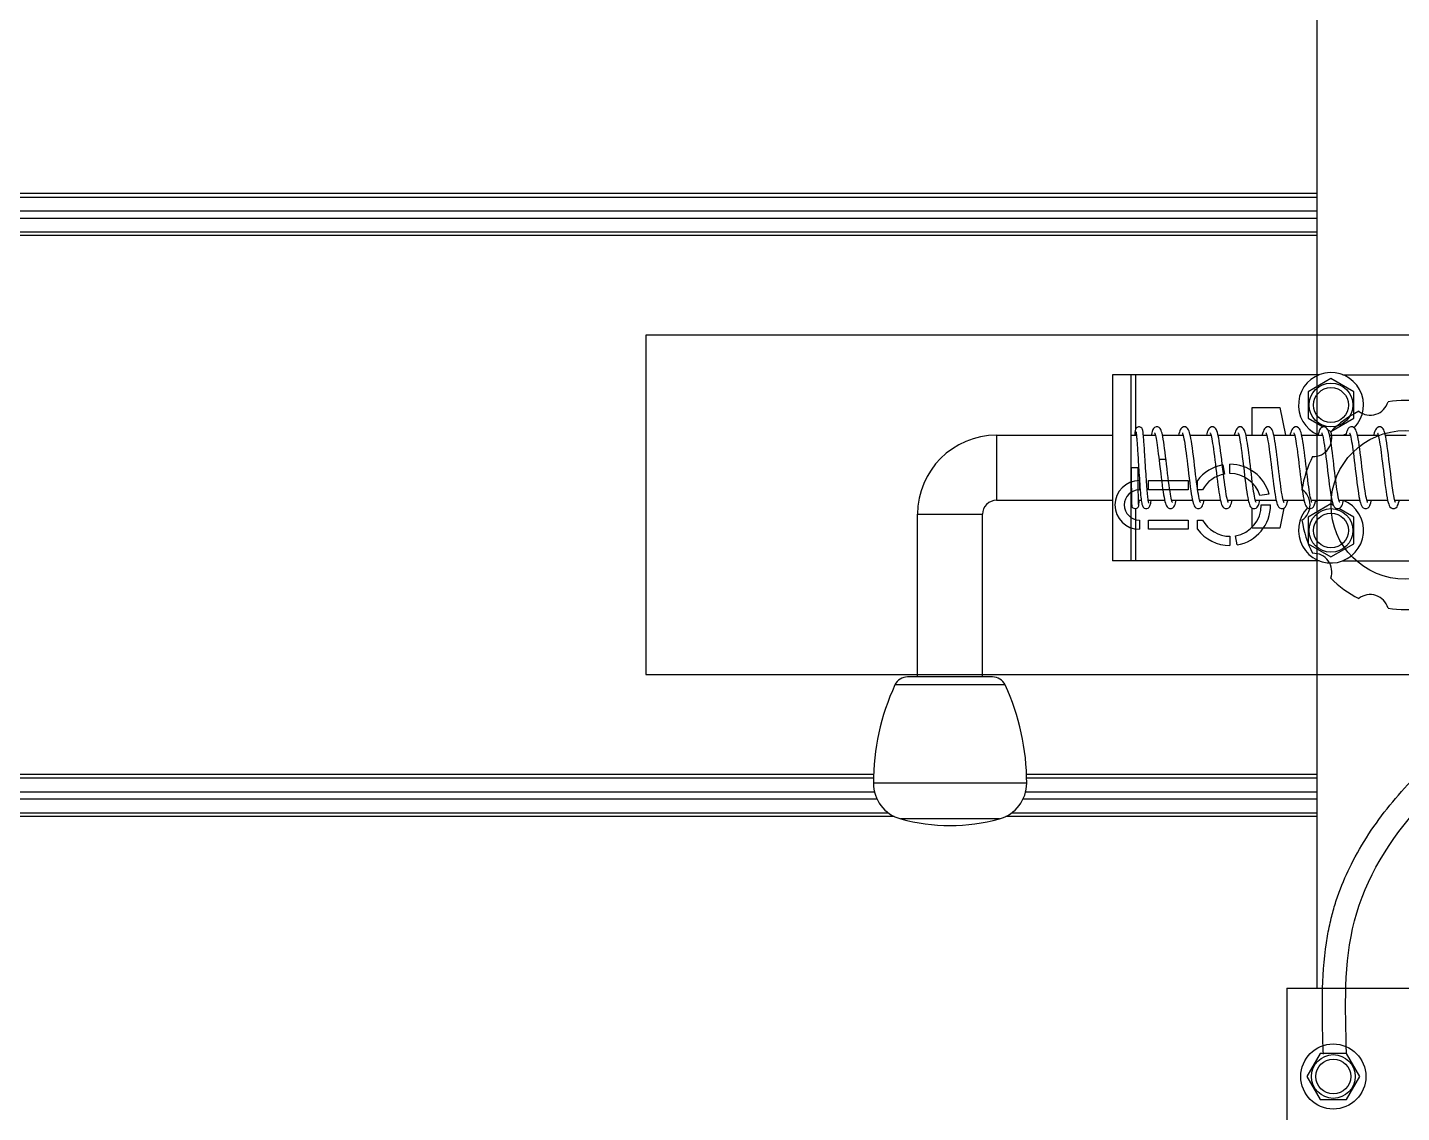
# Model space of a CAD drawing. Header units: millimetres. Extents: x 21899 to 38731, y -5425 to 3612.
# Drawn here: x 33845.3 to 34141.1, y -5210.2 to -4976.7 of the extents above; entities that cross this region are included whole.
import ezdxf

# ---------------------------------------------------------------- set-up
doc = ezdxf.new("R2010")
doc.units = ezdxf.units.MM

# ---------------------------------------------------------------- blocks, each defined once
blk = doc.blocks.new('A$C6D4652EB')
at = {"color": 7, "linetype": 'Continuous'}
for p, q in [((-1.775952114257962e-07, 72.99999973068407), (-1.775952114257962e-07, -2.693159331101924e-07)), ((299.9999998224048, 72.99999973068407), (-1.775952114257962e-07, 72.99999973068407)), ((124.230578267805, 45.11706756948115), (124.5778746232045, 43.1474520634838)), ((125.7499998224048, 43.24999973068407), (125.7499998224048, 45.24999973068407)), ((106.2499998224048, 41.74999973068407), (106.2499998224048, 39.74999973068407)), ((108.2499998224048, 39.74999973068407), (108.2499998224048, 41.74999973068407)), ((108.2499998224048, 41.74999973068407), (116.7499998224048, 41.74999973068407)), ((116.7499998224048, 41.74999973068407), (116.7499998224048, 39.74999973068407)), ((118.7499998224048, 39.74999973068407), (118.7499998224048, 41.74999973068407)), ((116.7499998224048, 39.74999973068407), (108.2499998224048, 39.74999973068407)), ((119.8339200393038, 39.74999973068407), (118.7499998224048, 39.74999973068407)), ((134.1786785701042, 38.84944106188414), (132.1968983015049, 38.49999973068407)), ((132.4999998224048, 36.49999973068407), (134.4999998224048, 36.49999973068407)), ((106.2499998224048, 33.24999973068407), (106.2499998224048, 31.24999973068407)), ((108.2499998224048, 31.24999973068407), (108.2499998224048, 33.24999973068407)), ((108.2499998224048, 33.24999973068407), (116.7499998224048, 33.24999973068407)), ((116.7499998224048, 33.24999973068407), (116.7499998224048, 31.24999973068407)), ((118.7499998224048, 31.24999973068407), (118.7499998224048, 33.24999973068407)), ((118.7499998224048, 33.24999973068407), (119.8339200393038, 33.24999973068407)), ((116.7499998224048, 31.24999973068407), (108.2499998224048, 31.24999973068407)), ((125.7499998224048, 29.74999973068407), (125.7499998224048, 27.74999973068407)), ((127.2694213770046, 27.88293189178148), (126.9221250217033, 29.85254739788434)), ((-1.775952114257962e-07, -2.693159331101924e-07), (299.9999998224048, -2.693159331101924e-07))]:
    blk.add_line(p, q, dxfattribs=at)
blk.add_circle((163.4999998224048, 36.49999973068407), 16, dxfattribs=at)
for centre, radius, start, end in [((163.4999998224048, 36.49999973068407), 22.5, 116.4612331163192, 135.538766883734), ((155.9290834602034, 59.80088437988161), 4, 232.140521735879, 343.859478264197), ((163.4999998224048, 36.49999973068407), 22.5, 80.46123311629574, 99.53876688370426), ((143.6790834602034, 50.90073841188132), 4, 268.1405217357978, 19.85947826416562), ((125.7499998224048, 36.49999973068407), 8.75, 99.99999999996163, 143.1301023542602), ((125.7499998224048, 36.49999973068407), 8.75, 15.57547849410874, 90), ((163.4999998224048, 36.49999973068407), 22.5, 152.4612331163194, 171.5387668837627), ((106.2499998224048, 36.49999973068407), 5.25, 90, 270), ((125.7499998224048, 36.49999973068407), 6.75, 99.99999999996163, 151.2177953193994), ((125.7499998224048, 36.49999973068407), 6.75, 17.23528525704312, 90), ((106.2499998224048, 36.49999973068407), 3.25, 90, 270), ((138.9999998224048, 36.49999973068407), 4, 304.140521735779, 55.85947826422095), ((125.7499998224048, 36.49999973068407), 6.75, 279.9999999999616, 0), ((125.7499998224048, 36.49999973068407), 8.75, 279.9999999999616, 0), ((125.7499998224048, 36.49999973068407), 6.75, 208.7822046806007, 270), ((163.4999998224048, 36.49999973068407), 22.5, 188.4612331162372, 207.5387668836807), ((125.7499998224048, 36.49999973068407), 8.75, 216.8698976457398, 270), ((143.6790834602034, 22.09926104948318), 4, 340.1405217358344, 91.85947826420225), ((163.4999998224048, 36.49999973068407), 22.5, 224.461233116266, 243.5387668836808), ((155.9290834602034, 13.19911508148289), 4, 16.14052173580302, 127.859478264121), ((163.4999998224048, 36.49999973068407), 22.5, 260.4612331162958, 279.5387668837043)]:
    blk.add_arc(centre, radius, start, end, dxfattribs=at)

msp = doc.modelspace()

# ---------------------------------------------------------------- linework, layer by layer
at = {"color": 7, "linetype": 'Continuous'}
for p, q in [((34122.89634755499, -5103.432768112425), (34122.89634755499, -4776.274151433287)), ((34123.35324196819, -5051.467433996784), (34078.89634755499, -5051.467433996784)), ((34078.89634755499, -5051.467433996784), (34078.89634755499, -5091.467433996784)), ((34082.89634755499, -5091.467433996784), (34082.89634755499, -5051.467433996784)), ((34128.43945314179, -5051.467433996784), (34163.35324196819, -5051.467433996784)), ((34125.89634755499, -5052.267433996783), (34120.96000275339, -5055.117433996782)), ((34130.83269235659, -5055.117433996782), (34125.89634755499, -5052.267433996783)), ((34120.96000275339, -5055.117433996782), (34120.96000275339, -5060.817433996786)), ((34130.83269235659, -5060.817433996786), (34130.83269235659, -5055.117433996782)), ((34108.89634755499, -5058.467433996784), (34114.89634755499, -5058.467433996784)), ((34108.89634755499, -5064.467433996784), (34108.89634755499, -5058.467433996784)), ((34114.89634755499, -5058.467433996784), (34116.09634755499, -5064.467433996784)), ((34120.96000275339, -5060.817433996786), (34124.19492846459, -5062.685119226886)), ((34125.21430389069, -5063.273655903582), (34125.89634755499, -5063.667433996785)), ((34125.89634755499, -5063.667433996785), (34130.83269235659, -5060.817433996786)), ((34053.89634755499, -5064.467433996784), (34078.89634755499, -5064.467433996784)), ((34082.89634755499, -5064.467433996784), (34084.01760910769, -5064.467433996784)), ((34085.51805102289, -5064.467433996784), (34088.09932100679, -5064.467433996784)), ((34089.62343740089, -5064.467433996784), (34094.06900232309, -5064.467433996784)), ((34095.59699572529, -5064.467433996784), (34100.06883195019, -5064.467433996784)), ((34101.5971126782, -5064.467433996784), (34106.06838609799, -5064.467433996784)), ((34107.59738078309, -5064.467433996784), (34112.06897705759, -5064.467433996784)), ((34113.59700261609, -5064.467433996784), (34118.06886702269, -5064.467433996784)), ((34119.59696220239, -5064.467433996784), (34124.06823587289, -5064.467433996784)), ((34125.59689451369, -5064.467433996784), (34130.06874223229, -5064.467433996784)), ((34131.59681748349, -5064.467433996784), (34136.06987812539, -5064.467433996784)), ((34137.59697569509, -5064.467433996784), (34142.06899352279, -5064.467433996784)), ((34084.39279652409, -5071.467433996784), (34082.89989858589, -5071.467433996784)), ((34053.89634755499, -5078.467433996784), (34078.89634755499, -5078.467433996784)), ((34082.89634755499, -5078.467433996784), (34082.95828241199, -5078.467433996784)), ((34084.45251964919, -5078.467433996784), (34085.05576982279, -5078.467433996784)), ((34086.56229818799, -5078.467433996784), (34090.08899367579, -5078.467433996784)), ((34091.61738102579, -5078.467433996784), (34096.08932063249, -5078.467433996784)), ((34097.61726815699, -5078.467433996784), (34102.08885942239, -5078.467433996784)), ((34103.61728817649, -5078.467433996784), (34108.08891938159, -5078.467433996784)), ((34108.89634755499, -5084.467433996784), (34108.89634755499, -5080.123579033481)), ((34109.61754434209, -5078.467433996784), (34114.08913702059, -5078.467433996784)), ((34115.76267115859, -5080.135815978681), (34114.89634755499, -5084.467433996784)), ((34115.61698575679, -5078.467433996784), (34120.08939910389, -5078.467433996784)), ((34125.89634755499, -5079.267433996783), (34120.96000275339, -5082.117433996782)), ((34121.61701399159, -5078.467433996784), (34126.08845063939, -5078.467433996784)), ((34126.42690320209, -5079.573750442481), (34125.89634755499, -5079.267433996783)), ((34130.83269235659, -5082.117433996782), (34127.56500569999, -5080.230834225984)), ((34127.61706430219, -5078.467433996784), (34132.08907629339, -5078.467433996784)), ((34133.61760002359, -5078.467433996784), (34138.08778970289, -5078.467433996784)), ((34139.61796213219, -5078.467433996784), (34144.08904167429, -5078.467433996784)), ((34036.89634755499, -5116.467433996784), (34036.89634755499, -5081.467433996784)), ((34050.89634755499, -5116.467433996784), (34050.89634755499, -5081.467433996784)), ((34120.96000275339, -5082.117433996782), (34120.96000275339, -5087.817433996786)), ((34130.83269235659, -5087.817433996786), (34130.83269235659, -5082.117433996782)), ((34114.89634755499, -5084.467433996784), (34108.89634755499, -5084.467433996784)), ((34120.96000275339, -5087.817433996786), (34125.89634755499, -5090.667433996785)), ((34125.89634755499, -5090.667433996785), (34130.83269235659, -5087.817433996786)), ((34123.35324196819, -5091.467433996784), (34078.89634755499, -5091.467433996784)), ((34128.43945314179, -5091.467433996784), (34163.35324196819, -5091.467433996784)), ((34122.89634755499, -5183.467433996784), (34122.89634755499, -5103.432768112425)), ((34053.02307810499, -5116.467433996784), (34034.76961700499, -5116.467433996784)), ((34123.54634755499, -5197.531089195187), (34120.69634755499, -5202.467433996784)), ((34129.24634755499, -5197.531089195187), (34123.54634755499, -5197.531089195187)), ((34132.09634755499, -5202.467433996784), (34129.24634755499, -5197.531089195187)), ((34120.69634755499, -5202.467433996784), (34123.54634755499, -5207.403778798287)), ((34129.24634755499, -5207.403778798287), (34132.09634755499, -5202.467433996784)), ((34123.54634755499, -5207.403778798287), (34129.24634755499, -5207.403778798287))]:
    msp.add_line(p, q, dxfattribs=at)
at = {"color": 9, "linetype": 'Continuous'}
for p, q in [((34122.89634755499, -5012.445468203685), (33231.7754942404, -5012.44546820369)), ((34122.89634755499, -5012.445468203687), (34076.89634755499, -5012.445468203687)), ((33231.7754942404, -5013.22192533899), (34122.89634755499, -5013.221925338985)), ((34076.89634755499, -5013.221925338983), (34122.89634755499, -5013.221925338983)), ((33231.7754942404, -5016.190976861386), (34122.89634755499, -5016.190976861384)), ((33231.7754942404, -5017.743891132084), (34122.89634755499, -5017.743891132082)), ((34076.89634755499, -5016.190976861382), (34122.89634755499, -5016.190976861382)), ((34076.89634755499, -5017.743891132084), (34122.89634755499, -5017.743891132084)), ((33231.7754942404, -5020.712942654487), (34122.89634755499, -5020.712942654482)), ((34122.89634755499, -5021.489399789787), (33231.7754942404, -5021.489399789787)), ((34076.89634755499, -5020.712942654483), (34122.89634755499, -5020.712942654483)), ((34122.89634755499, -5021.489399789783), (34076.89634755499, -5021.489399789783)), ((34083.89634755499, -5063.058472923285), (34083.89634755499, -5051.467433996784)), ((34053.89634755499, -5064.467433996784), (34053.89634755499, -5078.467433996784)), ((34083.89634755499, -5091.467433996784), (34083.89634755499, -5080.252789554686)), ((34036.89634755499, -5081.467433996784), (34050.89634755499, -5081.467433996784)), ((34055.74393324649, -5118.203730194784), (34032.04876186349, -5118.203730194784)), ((34027.42948224372, -5137.445468203685), (33231.7754942404, -5137.445468203687)), ((33231.7754942404, -5138.221925338983), (34027.40723839172, -5138.221925338987)), ((34060.39630859879, -5139.327875093082), (34027.39638651119, -5139.327875093082)), ((34122.89634755499, -5137.445468203685), (34060.36321286626, -5137.445468203685)), ((34060.38545671826, -5138.221925338987), (34122.89634755499, -5138.221925338987)), ((34122.89634755499, -5137.445468203687), (34076.89634755499, -5137.445468203683)), ((34076.89634755499, -5138.221925338987), (34122.89634755499, -5138.221925338987)), ((33231.7754942404, -5141.190976861386), (34027.61874948251, -5141.190976861386)), ((33231.7754942404, -5142.743891132084), (34028.16709902522, -5142.74389113209)), ((34059.62559608476, -5142.74389113209), (34122.89634755499, -5142.743891132088)), ((34060.17394562747, -5141.190976861386), (34122.89634755499, -5141.190976861386)), ((34076.89634755499, -5141.190976861382), (34122.89634755499, -5141.190976861382)), ((34076.89634755499, -5142.743891132084), (34122.89634755499, -5142.743891132084)), ((33231.7754942404, -5145.712942654483), (34030.58979260037, -5145.71294265448)), ((34057.20290250961, -5145.71294265448), (34122.89634755499, -5145.71294265448)), ((34076.89634755499, -5145.712942654483), (34122.89634755499, -5145.712942654483)), ((34031.85104123986, -5146.489399789789), (33231.7754942404, -5146.489399789787)), ((34054.52130665099, -5147.030502393985), (34033.27138845899, -5147.030502393985)), ((34122.89634755499, -5146.489399789789), (34055.94165387013, -5146.489399789789)), ((34122.89634755499, -5146.489399789783), (34076.89634755499, -5146.489399789787))]:
    msp.add_line(p, q, dxfattribs=at)
at = {"color": 3, "linetype": 'Continuous'}
for q in [(34190.89634755499, -5183.467433996784), (34116.39634755499, -5285.467433996784)]:
    msp.add_line((34116.39634755499, -5183.467433996784), q, dxfattribs=at)
at = {"color": 7, "linetype": 'Continuous'}
for points in [[(34084.56491470589, -5062.667434085384), (34084.4314831727, -5062.680072430381), (34084.16780524309, -5062.781702776285), (34083.97720911759, -5062.941093955184), (34083.87271916239, -5063.092771992682), (34083.81805795859, -5063.216962082684), (34083.78357320809, -5063.327478164783), (34083.75747114129, -5063.437529244786), (34083.73513632589, -5063.555644892685), (34083.71478526639, -5063.685971089382), (34083.69559904539, -5063.830756132384), (34083.67699681369, -5063.992795177086), (34083.65868027979, -5064.174116035783), (34083.64047090509, -5064.376470769783), (34083.63310604449, -5064.467433996784)], [(34085.52156939579, -5064.501368537281), (34085.49886726379, -5064.282407544086), (34085.47676505979, -5064.087311198184), (34085.45512759929, -5063.914358580287), (34085.43374583559, -5063.761533646384), (34085.41229937479, -5063.626562050185), (34085.39032679279, -5063.507100531084), (34085.36687459449, -5063.399568624283), (34085.33988815979, -5063.298501083884), (34085.30456532849, -5063.195275723787), (34085.24945988699, -5063.078021166983), (34085.14715775629, -5062.934839636086), (34084.96107850639, -5062.781163363083), (34084.70283348419, -5062.680951923785), (34084.56480976819, -5062.667434090685)], [(34088.41437083769, -5062.667435830683), (34088.24435176689, -5062.686053932384), (34087.91792481389, -5062.832218116482), (34087.70607742319, -5063.036991989784), (34087.58076117259, -5063.236688769584), (34087.48654244249, -5063.452224470986), (34087.40490859909, -5063.698584931282), (34087.32987964979, -5063.981053180081), (34087.25747993789, -5064.307910856185), (34087.22718952929, -5064.467433996784)], [(34089.69747771769, -5064.836402022784), (34089.60974683769, -5064.399209274185), (34089.52390404209, -5064.029229290985), (34089.43841364979, -5063.719690379085), (34089.35009475939, -5063.461091069084), (34089.25098847349, -5063.238906782584), (34089.12274500929, -5063.036873586685), (34088.91372091119, -5062.834804654585), (34088.59498525729, -5062.688693065485), (34088.41323306169, -5062.667436106984)], [(34094.34384375759, -5062.667436932787), (34094.15976219499, -5062.688619839284), (34093.82094675469, -5062.845344090585), (34093.60149312179, -5063.061452589585), (34093.46397676579, -5063.280835596584), (34093.35432528289, -5063.527691275687), (34093.25525648679, -5063.817647353984), (34093.16141182769, -5064.155885774684), (34093.08843311279, -5064.467433996784)], [(34095.63800660189, -5064.647960273285), (34095.54109909299, -5064.221381930884), (34095.44440978689, -5063.862551051285), (34095.34392694879, -5063.559591949785), (34095.23316128189, -5063.302413445983), (34095.09635591399, -5063.076974393383), (34094.88118661899, -5062.857256833484), (34094.54474945329, -5062.693066973681), (34094.34215208639, -5062.667438045484)], [(34100.34383407209, -5062.667436874684), (34100.16056111479, -5062.688436984585), (34099.82259851629, -5062.844144738983), (34099.60262363549, -5063.059985867882), (34099.46404848649, -5063.280703299983), (34099.35327177729, -5063.530433942184), (34099.25312229099, -5063.824652213281), (34099.15734052609, -5064.171998719185), (34099.08878868089, -5064.467433996784)], [(34101.63311373529, -5064.624819870884), (34101.53745736939, -5064.206638795984), (34101.44153776239, -5063.852902032986), (34101.34135481659, -5063.552731795686), (34101.23127638689, -5063.298663675783), (34101.09525789579, -5063.075493574785), (34100.88089869649, -5062.857035578583), (34100.54523254299, -5062.693188819181), (34100.34215805249, -5062.667438060385)], [(34106.34387178269, -5062.667437135182), (34106.15851392769, -5062.688909689385), (34105.81812080169, -5062.847416222887), (34105.59616937659, -5063.068449460783), (34105.45457040609, -5063.299246883782), (34105.34040803159, -5063.564419895481), (34105.23583295769, -5063.882515859286), (34105.13358147529, -5064.268339414286), (34105.0893656444, -5064.467433996784)], [(34107.62598676729, -5064.591429265585), (34107.53409911929, -5064.193133805684), (34107.43996429109, -5063.847640921986), (34107.34099771489, -5063.551779073581), (34107.23219290179, -5063.300477273484), (34107.09743937229, -5063.078428301784), (34106.88383474939, -5062.859272327483), (34106.54690060039, -5062.693614013986), (34106.34213557449, -5062.667438272683)], [(34112.34383637779, -5062.667436864283), (34112.15581540079, -5062.689538932986), (34111.82227931249, -5062.844374414386), (34111.60179926369, -5063.061054283286), (34111.45817496909, -5063.292127934683), (34111.33989964439, -5063.565771514883), (34111.22820348009, -5063.908704010884), (34111.11711684769, -5064.337440055182), (34111.08917071729, -5064.467433996784)], [(34113.64632793059, -5064.687668717486), (34113.55061694109, -5064.260324598485), (34113.45455105619, -5063.897049347286), (34113.35483333189, -5063.589130094186), (34113.24375053949, -5063.323812117485), (34113.10549050949, -5063.089434203785), (34112.88949716019, -5062.863641554786), (34112.54785638849, -5062.693860854784), (34112.34208026319, -5062.667438695482)], [(34118.34396547879, -5062.667437929083), (34118.15062626589, -5062.690777542686), (34117.80657167439, -5062.856024878585), (34117.58790397899, -5063.079504657484), (34117.44908997459, -5063.310186201086), (34117.33860484039, -5063.569259997586), (34117.23936934219, -5063.870496073387), (34117.14358203639, -5064.227283602782), (34117.08910165269, -5064.467433996784)], [(34119.65341746239, -5064.721867177786), (34119.55542798039, -5064.280247112487), (34119.45769855179, -5063.907898483083), (34119.35690533539, -5063.594826557184), (34119.24529092549, -5063.326974235684), (34119.10697501659, -5063.091487288386), (34118.89145763789, -5062.865166657184), (34118.54971214829, -5062.694340551481), (34118.34206490259, -5062.667438896386)], [(34124.34392045539, -5062.667437534585), (34124.15394199689, -5062.689983314585), (34123.81229466779, -5062.851728101783), (34123.59325895239, -5063.072314710187), (34123.45412228419, -5063.300135449785), (34123.34349166339, -5063.556174430987), (34123.24387122089, -5063.855353070385), (34123.14698334059, -5064.213504168581), (34123.08916370419, -5064.467433996784)], [(34125.65566527019, -5064.732769810782), (34125.55545766679, -5064.280356611087), (34125.45625446439, -5063.902897198886), (34125.35462234639, -5063.588536489782), (34125.24261939309, -5063.321485200182), (34125.10411650299, -5063.087532232685), (34124.88864442549, -5062.862976067683), (34124.54851195649, -5062.694028659686), (34124.34209357549, -5062.667438672184)], [(34130.34368122249, -5062.667435811984), (34130.18072655259, -5062.684066808482), (34129.84118105859, -5062.830974866787), (34129.61007642469, -5063.050402321785), (34129.46579687569, -5063.277335321383), (34129.35388952049, -5063.528827314482), (34129.25374228179, -5063.822614559182), (34129.15838494689, -5064.167854847487), (34129.08860452149, -5064.467433996784)], [(34131.65261392059, -5064.717977180682), (34131.55155824669, -5064.264206087382), (34131.45040778529, -5063.882861967983), (34131.34674214509, -5063.567136613483), (34131.23365557709, -5063.303395099987), (34131.09458139689, -5063.074588482987), (34130.87933296789, -5062.855849983584), (34130.54448835839, -5062.693000326084), (34130.34216967429, -5062.667437890685)], [(34136.34383925789, -5062.667436908085), (34136.16718113719, -5062.686945514686), (34135.82076622849, -5062.845476201985), (34135.59151199159, -5063.074643510185), (34135.44681722519, -5063.314773002285), (34135.33038499479, -5063.591643038884), (34135.22342832159, -5063.925316431187), (34135.11895424469, -5064.329629924787), (34135.08911638769, -5064.467433996784)], [(34137.67295269219, -5064.817927508482), (34137.56624449189, -5064.325666254384), (34137.46068768499, -5063.918278005984), (34137.35312212299, -5063.584441312987), (34137.23767763749, -5063.311461445583), (34137.09823986249, -5063.079517133085), (34136.88476596949, -5062.859989485985), (34136.55060202349, -5062.694572608283), (34136.34212457529, -5062.667438311282)], [(34083.91239959629, -5063.745055227284), (34083.91235334089, -5063.744908659586), (34083.91667118039, -5063.761126921685), (34083.92630734479, -5063.804195060386), (34083.93906616659, -5063.871258577385), (34083.95381525809, -5063.960533397882), (34083.96991666089, -5064.070755653387), (34083.98707589609, -5064.201642663886), (34084.00514128059, -5064.353339535684)], [(34084.00514128059, -5064.353339535684), (34084.02403234039, -5064.526213707484), (34084.04371057729, -5064.720779708083), (34084.06416084409, -5064.937618862887), (34084.08536099909, -5065.177085249585), (34084.10728446969, -5065.439295373986), (34084.12991037579, -5065.724232975785), (34084.15322179399, -5066.031735930685), (34084.17720449479, -5066.361484769082), (34084.20184608889, -5066.712994077387), (34084.22713543719, -5067.085606469582), (34084.25306333959, -5067.478505896483), (34084.27965923449, -5067.891298494184), (34084.30700129419, -5068.324231735884), (34084.33517407979, -5068.777546217787), (34084.36426577749, -5069.251388803486), (34084.39436826799, -5069.745762274686), (34084.42557726159, -5070.260469665283), (34084.45799266479, -5070.795055608183), (34084.49173341019, -5071.348976937685)], [(34086.57804344749, -5078.570143062787), (34086.54612631409, -5078.361942050784), (34086.51315951069, -5078.120976405584), (34086.47940766409, -5077.847672422386), (34086.44505934649, -5077.542581699285), (34086.41025714369, -5077.206449545387), (34086.37510769809, -5076.840183277081), (34086.33962414699, -5076.444074349985), (34086.30376372599, -5076.017936795686), (34086.26747842769, -5075.561596743484), (34086.23071848209, -5075.074964664285), (34086.19343416479, -5074.558104560687), (34086.15557701239, -5074.011308790983), (34086.11710067359, -5073.435179843282), (34086.07796152649, -5072.830719908283), (34086.03814877479, -5072.199903350387), (34085.99818366289, -5071.553951484884), (34085.95901836219, -5070.912207766187), (34085.92154110999, -5070.293609998187), (34085.88602339249, -5069.706593501285), (34085.85223155119, -5069.150435134985), (34085.81992539839, -5068.623620987883), (34085.78887433789, -5068.124331328085), (34085.75885661799, -5067.650613699681), (34085.72965868909, -5067.200530147684), (34085.70113111689, -5066.773117162082), (34085.67327945739, -5066.369647720285), (34085.64613142679, -5065.991457307884), (34085.61971061649, -5065.639528052887), (34085.59403576899, -5065.314481255684), (34085.56911967739, -5065.016575057785), (34085.54496749199, -5064.745706328182), (34085.52156939579, -5064.501368537281)], [(34087.93020130269, -5063.935255439383), (34087.93144485969, -5063.937460405485), (34087.95632513819, -5063.990938854784), (34087.99965346229, -5064.108798450185), (34088.05366395479, -5064.288224717586), (34088.11445476039, -5064.526835753184), (34088.17995953299, -5064.822707169884), (34088.24922430849, -5065.175174811686), (34088.32181850319, -5065.584209389386), (34088.39754641319, -5066.049805993482), (34088.47634342769, -5066.571732899885), (34088.55821708879, -5067.149286598285), (34088.64318932649, -5067.780880319684), (34088.73131706589, -5068.464116903486), (34088.82268093069, -5069.195637267583), (34088.89964591969, -5069.824830576383)], [(34090.39305169179, -5069.816769805786), (34090.29660039059, -5069.025056471486), (34090.18671604379, -5068.145342133683), (34090.08109092189, -5067.333333855984), (34089.97957291639, -5066.594511306985), (34089.88196150329, -5065.931807475985), (34089.78803665519, -5065.346163155884), (34089.69747771769, -5064.836402022784)], [(34093.89828505609, -5063.966823726985), (34093.90831864509, -5063.987093049784), (34093.95407815079, -5064.093675506481), (34094.01598333789, -5064.276689896584)], [(34094.01598333789, -5064.276689896584), (34094.08724327169, -5064.533058665385), (34094.16473065859, -5064.861417049082), (34094.24690624569, -5065.261308697982), (34094.33287628559, -5065.731951046086), (34094.42203042339, -5066.271524682985), (34094.51397528349, -5066.877353969487), (34094.60842821759, -5067.545621623982), (34094.70530729259, -5068.272292248284), (34094.80509963049, -5069.056422063984), (34094.90844877729, -5069.897384037484), (34095.01601638909, -5070.793293594883), (34095.12847919939, -5071.740225539083), (34095.24631752499, -5072.729549054284), (34095.3677574316, -5073.730424066087), (34095.4896746598, -5074.700166975485), (34095.60896085399, -5075.600055396584), (34095.72325883199, -5076.404174719382), (34095.83271146649, -5077.110557497084), (34095.93810439969, -5077.723792187784), (34096.04043715219, -5078.250231779186)], [(34097.66867030119, -5078.653330764884), (34097.59617373279, -5078.391145636486), (34097.51743232029, -5078.055318690485), (34097.43427327599, -5077.647848895487), (34097.34760119499, -5077.170192751584), (34097.25786431879, -5076.623759169785), (34097.16531078449, -5076.010556623884), (34097.07007561919, -5075.333440151584), (34096.97198785579, -5074.594467474284), (34096.87027476499, -5073.792109149186), (34096.76405749359, -5072.924925694982), (34096.65243865509, -5071.993098257984), (34096.53518208179, -5071.005307835481), (34096.41437207049, -5069.993521201885), (34096.29257524969, -5068.995760371285), (34096.17233008359, -5068.048309611482), (34096.05611866949, -5067.182066535583), (34095.94520429259, -5066.412193228882), (34095.83907553909, -5065.736813723584), (34095.73697313279, -5065.150832433485), (34095.63800660189, -5064.647960273285)], [(34099.89727211219, -5063.965488260385), (34099.91015375909, -5063.990762894986), (34099.95751393179, -5064.102749082083), (34100.02035844419, -5064.291072767182)], [(34100.02035844419, -5064.291072767182), (34100.09188946499, -5064.551324187187), (34100.16894455809, -5064.880650152487), (34100.24991500809, -5065.276885028883), (34100.33390863709, -5065.737887528185), (34100.42042221579, -5066.261334103785), (34100.50957125029, -5066.847254354781), (34100.60177425569, -5067.497133338284), (34100.69751237389, -5068.212427896584), (34100.79727838579, -5068.993826870186), (34100.90091502759, -5069.835267141983), (34101.00757495089, -5070.722451684984), (34101.11639193629, -5071.638304157985), (34101.22651433589, -5072.564089082984), (34101.33707388069, -5073.480172649985), (34101.44717748089, -5074.367084246884), (34101.55595219369, -5075.207016522885), (34101.66255512299, -5075.984880423186), (34101.76618409519, -5076.689115831983), (34101.86633454489, -5077.313648419584), (34101.96344115049, -5077.860646776984), (34102.05832230809, -5078.334885592083)], [(34103.66896196009, -5078.654274890481), (34103.59604643449, -5078.390628588282), (34103.51611764469, -5078.049268744986), (34103.43088439989, -5077.630136925281), (34103.34155877369, -5077.134975027786), (34103.24899519499, -5076.567061821685), (34103.15368459289, -5075.930241128886), (34103.05538431399, -5075.225228722882), (34102.95363415399, -5074.452112867786), (34102.84793221429, -5073.611806221785), (34102.73774912279, -5072.706705913284), (34102.62255180069, -5071.741589805386), (34102.50307910919, -5070.735171397284), (34102.38218554289, -5069.726977419186), (34102.26290274909, -5068.757869022686), (34102.14794191229, -5067.862019900886), (34102.03778351439, -5067.050651212287), (34101.93187145749, -5066.323855962886), (34101.82957833059, -5065.679548235485), (34101.73019797329, -5065.114289986284), (34101.63311373529, -5064.624819870884)], [(34105.89794185419, -5063.966368302785), (34105.90961130239, -5063.989665761785), (34105.95844410539, -5064.105226284182), (34106.02531867099, -5064.307606613484)], [(34106.02531867099, -5064.307606613484), (34106.10333620949, -5064.597137237482), (34106.18907747679, -5064.974523441486), (34106.28062875639, -5065.439775913486), (34106.37683462479, -5065.991728634586), (34106.47702967009, -5066.628233984082), (34106.58150811019, -5067.350768675786), (34106.69102295009, -5068.162778174787), (34106.80639170879, -5069.066736866682), (34106.92752067829, -5070.054972659882), (34107.05242507479, -5071.099282523783), (34107.1789157293, -5072.164845282683), (34107.30473371689, -5073.214313438484), (34107.42737416679, -5074.209961176986), (34107.54438708269, -5075.119755052581), (34107.65509212969, -5075.932088828382), (34107.76058916909, -5076.652540192585), (34107.86212112909, -5077.288574600085), (34107.96081933519, -5077.846683462083), (34108.05732837959, -5078.330243161383)], [(34109.66370047059, -5078.636886155486), (34109.58891872739, -5078.362341296086), (34109.50885962429, -5078.015730611083), (34109.42507703369, -5077.599633128286), (34109.33815752649, -5077.115063352683), (34109.24830069019, -5076.562608062084), (34109.15551032879, -5075.942897695784), (34109.05968168159, -5075.256971583882), (34108.96064545589, -5074.506621038983), (34108.85843749389, -5073.696727271685), (34108.75351351819, -5072.837578003584), (34108.64635271829, -5071.941894958885), (34108.53756105319, -5071.025306887683), (34108.42815414259, -5070.108097616887), (34108.31921101029, -5069.211190891887), (34108.21179331149, -5068.354167234584), (34108.10694255799, -5067.554057352185), (34108.00544928789, -5066.822796193183), (34107.90714155829, -5066.162611607384), (34107.81154825759, -5065.572376668983), (34107.71808802059, -5065.049755613987), (34107.62598676729, -5064.591429265585)], [(34111.89466723279, -5063.961938537885), (34111.91417691639, -5063.999037939682), (34111.96046555199, -5064.110668458585), (34112.02049280619, -5064.291529039981)], [(34112.02049280619, -5064.291529039981), (34112.08943102369, -5064.541642712184), (34112.16449318479, -5064.860336385287), (34112.24410438089, -5065.246845080086), (34112.32730014659, -5065.699893904484), (34112.41363737159, -5066.218633749884), (34112.50314822449, -5066.803602610982), (34112.59599063569, -5067.455202333082), (34112.69235994839, -5068.173031379984), (34112.79204342879, -5068.952080397585), (34112.89446674829, -5069.782247494584), (34112.99906039609, -5070.651131506382), (34113.10527000149, -5071.544578349682), (34113.21255530879, -5072.447255868885), (34113.32039037729, -5073.343314297685), (34113.42822844709, -5074.216798893087), (34113.53548893539, -5075.052296232183), (34113.64161633279, -5075.836125328484), (34113.74609754459, -5076.557029447982), (34113.84848462199, -5077.206695082981), (34113.94847044449, -5077.780305773684), (34114.04628594269, -5078.278169865282)], [(34115.66923218809, -5078.655176900282), (34115.60079401849, -5078.409250425184), (34115.52606813239, -5078.094604551383), (34115.44672595569, -5077.712147172786), (34115.36379658829, -5077.263341335985), (34115.27767463429, -5076.748665712084), (34115.18835171599, -5076.167599559687), (34115.09570833919, -5075.519908514185), (34114.99964607249, -5074.806663384285), (34114.90047269109, -5074.033630433287), (34114.79861656279, -5073.209721314886), (34114.69448791609, -5072.345828965086), (34114.58848159529, -5071.454524539384), (34114.48097854689, -5070.549660523886), (34114.37246981699, -5069.646915943484), (34114.26374485439, -5068.764618810083), (34114.15562159679, -5067.920463868386), (34114.04888990559, -5067.130082352282), (34113.94429995669, -5066.406173954083), (34113.84246978529, -5065.757404685484), (34113.74331723729, -5065.185305024484), (34113.64632793059, -5064.687668717486)], [(34117.89507711219, -5063.962510047384), (34117.91308041069, -5063.996753245787), (34117.96020730569, -5064.109967310984), (34118.02166931889, -5064.295425977985)], [(34118.02166931889, -5064.295425977985), (34118.09191345069, -5064.551424744184), (34118.16781805419, -5064.875497132887), (34118.24758638889, -5065.264817020985), (34118.33023059279, -5065.716702311884), (34118.41535442639, -5066.229405108685), (34118.50276715169, -5066.801001339785), (34118.59238000139, -5067.429066166585), (34118.68416434789, -5068.110502279384), (34118.77812955799, -5068.841401260785), (34118.87431094269, -5069.616925852983), (34118.97273356409, -5070.430959999385), (34119.07324709629, -5071.274644759984), (34119.17564307589, -5072.137343388486), (34119.2797241118, -5073.007419696083), (34119.38530599749, -5073.872523559285), (34119.49222278179, -5074.719926730884), (34119.60030948689, -5075.536702785283), (34119.70896759009, -5076.307121606382), (34119.81728988739, -5077.015123520583), (34119.92448345899, -5077.648461601484), (34120.02997736919, -5078.199671104687)], [(34121.66820731649, -5078.651800502184), (34121.60007102579, -5078.406415975185), (34121.52593696069, -5078.093996275084), (34121.44744396829, -5077.715802058485), (34121.36561649089, -5077.273679470285), (34121.28108263369, -5076.769894190582), (34121.19391996469, -5076.205105355786), (34121.10400034269, -5075.579563132682), (34121.01113293039, -5074.893920719185), (34120.91512129849, -5074.149812244386), (34120.81610665049, -5073.352929589082), (34120.71443445979, -5072.512504555487), (34120.61044009649, -5071.639573728082), (34120.50444641059, -5070.746674599983), (34120.39676293439, -5069.847480287483), (34120.28777596649, -5068.957108191184), (34120.17830420749, -5068.094250095082), (34120.06927570069, -5067.277274567981), (34119.96157626089, -5066.521917487886), (34119.85602726459, -5065.840320166784), (34119.75332232589, -5065.240191459086), (34119.65341746239, -5064.721867177786)], [(34123.89574664769, -5063.963429703485), (34123.91050631329, -5063.991472065185), (34123.95756380819, -5064.102876576186), (34124.02496934239, -5064.306433554984)], [(34124.02496934239, -5064.306433554984), (34124.10600328249, -5064.607971487783), (34124.19535268989, -5065.004423335586), (34124.28927190389, -5065.486813673886), (34124.38653774629, -5066.050731449386), (34124.48727306449, -5066.696554162887), (34124.59184386039, -5067.425171112487), (34124.70073820029, -5068.237150979085), (34124.81410605939, -5069.128633948885), (34124.93107226679, -5070.084388499183), (34125.05061816159, -5071.084068615985), (34125.17174935929, -5072.104574873882), (34125.29352992619, -5073.121746906485), (34125.41512231949, -5074.112173462787), (34125.53572698849, -5075.054063903784), (34125.65458748439, -5075.928500914486), (34125.77101250509, -5076.720540204684), (34125.88455538919, -5077.420835814284), (34125.99534732769, -5078.026951270482)], [(34127.6699083662, -5078.657374253084), (34127.59989260929, -5078.405712858885), (34127.52387885929, -5078.084677837387), (34127.44393042809, -5077.697784253583), (34127.36099282819, -5077.247310020886), (34127.27547476839, -5076.734877861387), (34127.18759008769, -5076.162416636986), (34127.09744512539, -5075.532395175482), (34127.00508255639, -5074.847993436282), (34126.91050451459, -5074.113238370983), (34126.81369937549, -5073.333233849784), (34126.71474120909, -5072.515043279082), (34126.61372357539, -5071.667216200183), (34126.51072750969, -5070.799457440584), (34126.40582260829, -5069.922521269784), (34126.29906438799, -5069.048047876384), (34126.19059978839, -5068.189215017284), (34126.08126958919, -5067.364728278682), (34125.97215903789, -5066.593578744983), (34125.86428498349, -5065.891345725386), (34125.75855134139, -5065.269123874486), (34125.65566527019, -5064.732769810782)], [(34129.89680567839, -5063.964867525783), (34129.90875488499, -5063.987958325384), (34129.95528915539, -5064.096857489885), (34130.01912272009, -5064.286995621287)], [(34130.01912272009, -5064.286995621287), (34130.09274318059, -5064.554712003484), (34130.17240963169, -5064.896594367385), (34130.25601116349, -5065.308696215883)], [(34130.25601116349, -5065.308696215883), (34130.34237988459, -5065.787054854283), (34130.43118390089, -5066.329679686785), (34130.52236734169, -5066.934936176081), (34130.61598526629, -5067.600894183985), (34130.71215610119, -5068.325043344686), (34130.81103751649, -5069.104030649583), (34130.91281400309, -5069.933402609984), (34131.01769691069, -5070.807395759484), (34131.12668759929, -5071.725123851085), (34131.24199029119, -5072.693441573085), (34131.36218684929, -5073.685155928883), (34131.48340605479, -5074.651413724087), (34131.60176749529, -5075.547421044985), (34131.71416421869, -5076.342549077983), (34131.82094310809, -5077.037873441286), (34131.92353454749, -5077.643188759985), (34132.02355983279, -5078.168301415286)], [(34133.66359619129, -5078.636550841786), (34133.58777036899, -5078.357757531687), (34133.50502831779, -5077.997876645886), (34133.41710624179, -5077.557388708881), (34133.32478661399, -5077.036069254684), (34133.22841961679, -5076.433862156786), (34133.12815215269, -5075.751559084585), (34133.02400736449, -5074.991156062786), (34132.91585438539, -5074.155632844484), (34132.80348343889, -5073.249638693085), (34132.68667520049, -5072.280410697384), (34132.56606499129, -5071.265540472987), (34132.44348740449, -5070.235954569884), (34132.32084432209, -5069.224493794985), (34132.20001029179, -5068.262306198083), (34132.08277435809, -5067.375781863184), (34131.96983069919, -5066.577789174184), (34131.86084958529, -5065.870088811183), (34131.75534369949, -5065.251368159485), (34131.65261392059, -5064.717977180682)], [(34135.89679757079, -5063.964858283585), (34135.90681582819, -5063.984127496884), (34135.94713098709, -5064.075728759582), (34136.00227156899, -5064.232773669186), (34136.06617037679, -5064.452495385585)], [(34136.06617037679, -5064.452495385585), (34136.13569295839, -5064.732603593684), (34136.2090713306, -5065.070859137884), (34136.28521227389, -5065.464679677882), (34136.36338863609, -5065.910966321384), (34136.44338938339, -5066.407996058782), (34136.52520785169, -5066.954509414185), (34136.60890421019, -5067.549088790487), (34136.69457949059, -5068.189994122984), (34136.78239605299, -5068.875283182582), (34136.87285682209, -5069.605044777387), (34136.96665181499, -5070.380232009082), (34137.06448191059, -5071.200821862481), (34137.16705691779, -5072.065132452984), (34137.27508670269, -5072.968953127585), (34137.38913462819, -5073.903440598084), (34137.50796278189, -5074.841622513783), (34137.62904080169, -5075.745773176384), (34137.74987582279, -5076.582035054284), (34137.86809140519, -5077.324089159983), (34137.98243647319, -5077.960493379082)], [(34139.65936959509, -5078.622377286081), (34139.57722367829, -5078.314994083985), (34139.48742284189, -5077.914289784281), (34139.39316499259, -5077.427742930884), (34139.29505402259, -5076.856278516787), (34139.19304556989, -5076.199232950587), (34139.08686880909, -5075.455927376484), (34138.97626240649, -5074.627434917382), (34138.86163560389, -5073.722547127281), (34138.74361419119, -5072.755464629086), (34138.62279453879, -5071.743657658486), (34138.4998698217, -5070.708227668887), (34138.37599212689, -5069.675922161985), (34138.25240648799, -5068.674340340685), (34138.13032442899, -5067.728894548787), (34138.01090783489, -5066.860934644885), (34137.89487588509, -5066.083929944985), (34137.78228921509, -5065.402783119183), (34137.67295269219, -5064.817927508482)], [(34082.89940064419, -5071.467433996784), (34082.90011665909, -5071.797235616485), (34082.90144531119, -5072.295937358786), (34082.90308483449, -5072.796393974384), (34082.90503611879, -5073.294633936484), (34082.90729550549, -5073.786715671684), (34082.90985474579, -5074.268812136883), (34082.91270100479, -5074.737293252581), (34082.91581691119, -5075.188803121384), (34082.91918065429, -5075.620329187082), (34082.92276612549, -5076.029260827983), (34082.92654310669, -5076.413435327186), (34082.93047750329, -5076.771169669182), (34082.93453161689, -5077.101276826286), (34082.93866440899, -5077.403063137483), (34082.94283208319, -5077.676329886484), (34082.94700487999, -5077.922254787283), (34082.95118471209, -5078.143752332782), (34082.95538262439, -5078.343626840286)], [(34084.48955726919, -5079.356772957986), (34084.48945987739, -5079.356002719082), (34084.48771652169, -5079.339666801285), (34084.48486732049, -5079.306583482887), (34084.48149681169, -5079.259074858985), (34084.47786006999, -5079.198162142284), (34084.47408516539, -5079.124295681786), (34084.47024440589, -5079.037669349584), (34084.46638288519, -5078.938368569385), (34084.46253120809, -5078.826446315883), (34084.45871065849, -5078.701930324385), (34084.45492534819, -5078.564404831684), (34084.45116981439, -5078.413023780284), (34084.44743871629, -5078.246755022983), (34084.44372777079, -5078.064397515182), (34084.44003428829, -5077.864592679585), (34084.43635756849, -5077.645835869984), (34084.43270090189, -5077.406604344984), (34084.42908340009, -5077.146301899686), (34084.42553057119, -5076.864991799384), (34084.42206654949, -5076.562974870785), (34084.41871398619, -5076.240797403281), (34084.41549391519, -5075.899251152185), (34084.41242565429, -5075.539369802287), (34084.40952672609, -5075.162421423584), (34084.4068127892, -5074.769896196287), (34084.40429757879, -5074.363489596986), (34084.40199285789, -5073.945081355187), (34084.39990837799, -5073.516710604983), (34084.39805185059, -5073.080547758485), (34084.39642892859, -5072.638863721584), (34084.39504319819, -5072.193997145781), (34084.39389618129, -5071.748320463585), (34084.39329446579, -5071.467433996784)], [(34084.49173341019, -5071.348976937685), (34084.52694973339, -5071.921707463984), (34084.56380132619, -5072.512254178486), (34084.60246529119, -5073.119139647182), (34084.64317566789, -5073.740819847682), (34084.68619395999, -5074.374940099782), (34084.73179784359, -5075.017871467286), (34084.78003675349, -5075.661248069884), (34084.82982284279, -5076.281905894184), (34084.87968847339, -5076.856091944885), (34084.92812113819, -5077.365743554283), (34084.97441104139, -5077.806861799187), (34085.01902080389, -5078.188383755483)], [(34088.89964662219, -5069.824836356782), (34089.00565410519, -5070.706361653187), (34089.12552951919, -5071.715346258787), (34089.24059362739, -5072.681767107884), (34089.35139406929, -5073.597231203885), (34089.45847806419, -5074.456232293282), (34089.56241191839, -5075.255548084786), (34089.66378756219, -5075.993593488483), (34089.76323995299, -5076.669908516886), (34089.86135994929, -5077.284047482883), (34089.95822861849, -5077.832850088484), (34090.05400608999, -5078.314671711783)], [(34091.78537153449, -5078.964876220683), (34091.79007836949, -5078.971012102686), (34091.77796518459, -5078.948073815181), (34091.73149356579, -5078.839717015484), (34091.66783397329, -5078.650580591382), (34091.59398591359, -5078.382508628782), (34091.51345263039, -5078.037016272987), (34091.42806156359, -5077.615355193384), (34091.33873887729, -5077.118487386082), (34091.24600831059, -5076.547892271285), (34091.15018977449, -5075.905991747886), (34091.05147656249, -5075.196316747084), (34090.94968531169, -5074.421359292684), (34090.84425298719, -5073.582018179584), (34090.73457257449, -5072.680306772583), (34090.62001734119, -5071.720259876287), (34090.49995365979, -5070.708922131385), (34090.39305089599, -5069.816763224282)], [(34125.99534732769, -5078.026951270482), (34126.10389093469, -5078.540483851282), (34126.21155082459, -5078.967507094281), (34126.32163917479, -5079.318895005983), (34126.44189207829, -5079.610040110287), (34126.58847773249, -5079.856134803986), (34126.81238237189, -5080.083205545385), (34127.15238291469, -5080.244512644282), (34127.34392001269, -5080.267430481885)], [(34137.98243647319, -5077.960493379082), (34138.09348354569, -5078.494831734484), (34138.20274933489, -5078.935724089084), (34138.31368409569, -5079.296335716585), (34138.43461279559, -5079.594945134484), (34138.58580030789, -5079.852506152287), (34138.81691847179, -5080.086569472483), (34139.16031814939, -5080.246375415683), (34139.34387691639, -5080.267430793187)], [(34082.95538262439, -5078.343626840286), (34082.95961580699, -5078.524363626484), (34082.96390695209, -5078.688095865282)], [(34082.96390695209, -5078.688095865282), (34082.96826501819, -5078.835988680183), (34082.97268159489, -5078.968498226184), (34082.97715112749, -5079.086227406586), (34082.98167512799, -5079.189975921885)], [(34082.98167512799, -5079.189975921885), (34082.98626814409, -5079.280763315282), (34082.99097245249, -5079.359922834983), (34082.99589101519, -5079.429266697682), (34083.00124681179, -5079.491189320184), (34083.00759419249, -5079.549534265085), (34083.01628119289, -5079.610134868684), (34083.03079195369, -5079.682235892584), (34083.06230624929, -5079.784738673587), (34083.13383058579, -5079.924784668683), (34083.26211828909, -5080.071791078486), (34083.43906683489, -5080.189864251586), (34083.66259799359, -5080.259805127082), (34083.76507272729, -5080.267433995685)], [(34083.76506894359, -5080.267433994484), (34083.88246684899, -5080.257436326587), (34084.10474442929, -5080.183025614982), (34084.27898885009, -5080.061933138384), (34084.40284733939, -5079.914775359886), (34084.46986782599, -5079.779741481287), (34084.49883025919, -5079.685787564185), (34084.51315012309, -5079.618250676182), (34084.52243217329, -5079.559681079683), (34084.52969404709, -5079.501901835987), (34084.53596683109, -5079.441811382485), (34084.54183621099, -5079.376389951683), (34084.54758494379, -5079.303569207985), (34084.55333598839, -5079.222202608284), (34084.55915924249, -5079.131429324085)], [(34084.55915924249, -5079.131429324085), (34084.56509806819, -5079.030553734881), (34084.57118156919, -5078.918984043883), (34084.57743072639, -5078.796199791885), (34084.58386165539, -5078.661734608884), (34084.59049013039, -5078.515106056484), (34084.59253768009, -5078.467433996784)], [(34085.01902080389, -5078.188383755483), (34085.06258586139, -5078.519190949182), (34085.10579043529, -5078.806526402584), (34085.14914708609, -5079.054749315585), (34085.19350977089, -5079.268667533483), (34085.24073049319, -5079.454962367787), (34085.29545430999, -5079.624230370586), (34085.36579234759, -5079.784563028987), (34085.47463430579, -5079.951187261182), (34085.67692466569, -5080.133086241285), (34085.97401365049, -5080.253938370382), (34086.11463632189, -5080.267433567884)], [(34086.11424556529, -5080.267433514584), (34086.26205377409, -5080.252534116584), (34086.55191712239, -5080.133223770585), (34086.7520166355, -5079.954628476184), (34086.86131281669, -5079.790694316585), (34086.93105212419, -5079.638007895084), (34086.98643794749, -5079.477441156987), (34087.03622413929, -5079.296977974785), (34087.08396442029, -5079.088909573484), (34087.13107796079, -5078.849178211383), (34087.17802001759, -5078.576823852285), (34087.19487992589, -5078.467433996784)], [(34086.69250764419, -5079.092620841484), (34086.68185345459, -5079.062296169484), (34086.66199836549, -5078.992602368182), (34086.63686774399, -5078.886300866385), (34086.60851068679, -5078.745150153887), (34086.57804344749, -5078.570143062787)], [(34090.05400608999, -5078.314671711783), (34090.14925837439, -5078.730560841885), (34090.24537360779, -5079.084554618685), (34090.34555480209, -5079.384186081885), (34090.45756094039, -5079.641532853884), (34090.59919737479, -5079.870412733986), (34090.82371281889, -5080.091532762386), (34091.16538571679, -5080.247523556483), (34091.34381932589, -5080.267431262784)], [(34091.34217492539, -5080.267430154285), (34091.54371011879, -5080.242064124084), (34091.87856469579, -5080.079597845584), (34092.09297925369, -5079.862420195785), (34092.22870418499, -5079.641275029082), (34092.33819339709, -5079.390489421587), (34092.43775227499, -5079.094569382183), (34092.53274473869, -5078.747136102984), (34092.59728949769, -5078.467433996784)], [(34096.04043715219, -5078.250231779186), (34096.14100139219, -5078.697065265684), (34096.24119105429, -5079.070524174282), (34096.34398566329, -5079.380020200684), (34096.45710379089, -5079.640633718785), (34096.59770213799, -5079.868447413186), (34096.81897054699, -5080.088078434985), (34097.15887894659, -5080.246043895384), (34097.34386065119, -5080.267430920981)], [(34097.34218601389, -5080.267430210884), (34097.54318448569, -5080.242196591882), (34097.87725699089, -5080.080583629684), (34098.09106021019, -5079.864973759786), (34098.22572711139, -5079.647105468086), (34098.33390046339, -5079.401738819184), (34098.43224948929, -5079.112726231482), (34098.52610370989, -5078.773530331184), (34098.59766219759, -5078.467433996784)], [(34097.78807806739, -5078.968344337283), (34097.77765367609, -5078.947454994382), (34097.73149762599, -5078.839728086785), (34097.66867030119, -5078.653330764884)], [(34102.05832230809, -5078.334885592083), (34102.15218223229, -5078.742290924883), (34102.24744927459, -5079.091459413185), (34102.34742589709, -5079.389122566687), (34102.45731464219, -5079.641040755485), (34102.59388537179, -5079.863388389984), (34102.81140354689, -5080.082474867884), (34103.15268892089, -5080.244585900282), (34103.34392789179, -5080.267430392885)], [(34103.34219028469, -5080.267430189784), (34103.54216915189, -5080.242452349483), (34103.87718870479, -5080.080637919984), (34104.09341235539, -5079.861847931583), (34104.23149217009, -5079.635780305382), (34104.34329637489, -5079.376973488785), (34104.44498642679, -5079.070392450687), (34104.54388738119, -5078.702166003282), (34104.59688075079, -5078.467433996784)], [(34103.78804276959, -5078.968292992884), (34103.77774602709, -5078.947630758483), (34103.73175513919, -5078.840394565186), (34103.66896196009, -5078.654274890481)], [(34108.05732837959, -5078.330243161383), (34108.15256330609, -5078.743821658985), (34108.24830505009, -5079.094306690682), (34108.34866089659, -5079.392378685885), (34108.45933576609, -5079.645007975885), (34108.59714685299, -5079.867712524085), (34108.81604802459, -5080.085926845886), (34109.15618202579, -5080.245414568284), (34109.34388707639, -5080.267430763584)], [(34109.34267761159, -5080.267433250285), (34109.49610576849, -5080.252645643284), (34109.80553093389, -5080.129785964984), (34110.02787412929, -5079.941895760987), (34110.17046667359, -5079.746800363586), (34110.27813260659, -5079.537107087885), (34110.35072735699, -5079.356958104783)], [(34109.78837347649, -5078.968728857484), (34109.77703210929, -5078.946209799184), (34109.72907953599, -5078.833327358783), (34109.66370047059, -5078.636886155486)], [(34110.34980154459, -5079.359463682782), (34110.51401379799, -5078.820766756084), (34110.59416796199, -5078.467433996784)], [(34114.04628594269, -5078.278169865282), (34114.14266821849, -5078.703869955081), (34114.23913664769, -5079.063589651281), (34114.33892976699, -5079.366487733181), (34114.44972886239, -5079.625969726481), (34114.58865863419, -5079.856385983881), (34114.80720445299, -5080.079322873584), (34115.15065287329, -5080.244097298286), (34115.34395848809, -5080.267430131384)], [(34115.34218670939, -5080.267430239086), (34115.54004912079, -5080.242978982884), (34115.87697923689, -5080.080791789684), (34116.09939800409, -5079.853779885087), (34116.24441893119, -5079.609684045083), (34116.36431478109, -5079.319411311682), (34116.47654790899, -5078.960471589386), (34116.58789800199, -5078.515783238285), (34116.59800139889, -5078.467433996784)], [(34115.79118327309, -5078.972533461687), (34115.77346310649, -5078.938960768684), (34115.72848054499, -5078.831742421482), (34115.66923218809, -5078.655176900282)], [(34120.02997736919, -5078.199671104687), (34120.13360972999, -5078.666653443384), (34120.23602882439, -5079.053025689287), (34120.33992917779, -5079.369166802082), (34120.45287807989, -5079.632262004683), (34120.59252867749, -5079.861580488481), (34120.81007636539, -5080.081482033585), (34121.14991400959, -5080.243917307786), (34121.34393856669, -5080.267430297083)], [(34121.34214367509, -5080.267429795682), (34121.55904419289, -5080.238047582485), (34121.88378237229, -5080.075634647184), (34122.10042275289, -5079.852391259285), (34122.24229983419, -5079.614032979784), (34122.35642256839, -5079.341378309784), (34122.45817194869, -5079.025337965484), (34122.55586132149, -5078.652826321782), (34122.5969877574, -5078.467433996784)], [(34121.79132397869, -5078.972725279882), (34121.77282598979, -5078.937634633787), (34121.72748272459, -5078.829067914585), (34121.66820731649, -5078.651800502184)], [(34127.34220023579, -5080.267430298683), (34127.53933527489, -5080.243156608687), (34127.87592837789, -5080.081584331381), (34128.09306191939, -5079.862315489683), (34128.23179004329, -5079.635189261184), (34128.34254321969, -5079.378980026084), (34128.44169564109, -5079.081441998786), (34128.53714477739, -5078.729493705881), (34128.59714745939, -5078.467433996784)], [(34127.79021437889, -5078.971189333684), (34127.7755917925, -5078.943305187384), (34127.73044078859, -5078.836930705182), (34127.6699083662, -5078.657374253084)], [(34132.02355983279, -5078.168301415286), (34132.12308195159, -5078.622695746786), (34132.2238639162, -5079.011075002685), (34132.32795948709, -5079.336533969987), (34132.44172404929, -5079.609705573783), (34132.58391894749, -5079.849940762984), (34132.81155826329, -5080.082594319383), (34133.16234290179, -5080.246838482386), (34133.34391530419, -5080.267430505182)], [(34133.34210885099, -5080.267429563684), (34133.54612868939, -5080.241450078587), (34133.88619872879, -5080.073776848387), (34134.10229952669, -5079.849822617985), (34134.24072573189, -5079.617232674484), (34134.35201075079, -5079.353458102085), (34134.45228663959, -5079.045584567886), (34134.54981796289, -5078.677836756686), (34134.59689398209, -5078.467433996784)], [(34133.78922407159, -5078.969861254283), (34133.77696366999, -5078.946079735584), (34133.72908247539, -5078.833344590685), (34133.66359619129, -5078.636550841786)], [(34139.34209436379, -5080.267429365382), (34139.54666517559, -5080.241313538687), (34139.88812983579, -5080.072288194786), (34140.10440882289, -5079.846929386285), (34140.24265435579, -5079.613305629284), (34140.35345318759, -5079.349526847682), (34140.45259477679, -5079.044539667584), (34140.54777391829, -5078.686255078987), (34140.59705119639, -5078.467433996784)], [(34139.79015088889, -5078.971107109885), (34139.77602372349, -5078.944184819882), (34139.72822611639, -5078.831058131886), (34139.65936959509, -5078.622377286081)]]:
    msp.add_lwpolyline(points, dxfattribs=at)
at = {"color": 9, "linetype": 'Continuous'}
for centre in [(34125.89634755499, -5057.967433996784), (34125.89634755499, -5084.967433996784), (34126.39634755499, -5202.467433996784)]:
    msp.add_circle(centre, 4.7, dxfattribs=at)
at = {"color": 7, "linetype": 'Continuous'}
for centre, radius in [((34125.89634755499, -5057.967433996784), 3.75), ((34125.89634755499, -5084.967433996784), 3.75), ((34126.39634755499, -5202.467433996784), 7), ((34126.39634755499, -5202.467433996784), 3.75)]:
    msp.add_circle(centre, radius, dxfattribs=at)
for centre, radius, start, end in [((34125.89634755499, -5057.967433996784), 7, 315.5486355886862, 246.489887433515), ((34053.89634755499, -5081.467433996784), 17, 90, 180), ((34125.89634755499, -5057.967433996784), 7, 291.3699553057143, 297.8558556865976), ((34053.89634755499, -5081.467433996784), 3, 90, 180), ((34125.89634755499, -5084.967433996784), 7, 135.9874441985346, 67.35266225182562), ((34125.89634755499, -5084.967433996784), 7, 111.3699553057143, 119.0940513481875), ((34034.76961700499, -5119.467433996784), 3, 90, 155.0874424489099), ((34053.02307810499, -5119.467433996784), 3, 24.91255755109007, 90), ((34077.39634755499, -5139.265460227083), 50, 155.0874424489099, 180.0715221864705), ((34010.39634755499, -5139.265460227083), 50, 359.9284778135295, 24.91255755109007), ((34035.39638027819, -5139.317888714484), 8, 180.0715221864705, 254.5959670751107), ((34052.39631483179, -5139.317888714484), 8, 285.4040329248892, 359.9284778135295), ((34043.89634755499, -5108.467433996784), 40, 254.5959670751107, 285.4040329248892)]:
    msp.add_arc(centre, radius, start, end, dxfattribs=at)
for points, knots in [([(34129.24634755499, -5197.531089195187), (34128.93994173408, -5187.732251114985), (34128.00459762732, -5157.82000785542), (34187.34255899135, -5102.365381895181), (34414.87995871441, -5049.271833679921), (34386.4548056964, -4592.707388235396), (34268.56440673433, -4202.128268645089), (34339.90918224466, -3739.339689797971), (34335.64793918096, -3268.045284559603), (34293.32697411298, -2943.993662124371), (34270.37916932944, -2788.489373077935)], [0, 0, 0, 0, 28.60363871865153, 87.31637286567073, 219.6400800197677, 691.9677452984548, 1092.856310951719, 1534.223988056192, 2043.788512855741, 2514.269853201787, 2514.269853201787, 2514.269853201787, 2514.269853201787]), ([(34124.24879023471, -5197.687360851147), (34124.10294830066, -5193.023345354572), (34123.95064485, -5188.260870764325), (34124.20744637632, -5179.748481663863), (34124.50098893553, -5176.003992287848), (34125.36497505518, -5170.987583583208), (34125.63126430179, -5169.691975271051), (34126.21299108388, -5167.321082190139), (34126.51382035403, -5166.246543554842), (34127.1797679357, -5164.128343763086), (34127.54525637373, -5163.08233340406), (34128.73320512438, -5159.984216422423), (34129.64709616389, -5157.972147756615), (34133.00397878232, -5151.525541861514), (34135.89549319341, -5147.318694876036), (34142.446716776, -5139.417160671581), (34146.10750996076, -5135.720894035485), (34153.90416485237, -5128.781577223539), (34158.04077143682, -5125.538448728052), (34165.66970715913, -5120.068446639523), (34169.11778644918, -5117.769774928214), (34176.0846780697, -5113.397024852837), (34179.60574908506, -5111.323883002728), (34190.24498707197, -5105.390276324675), (34197.43896966863, -5101.815477696227), (34216.28821621095, -5093.07981188236), (34227.95418372868, -5088.30168429898), (34250.53757470217, -5078.810777321271), (34261.45421640808, -5074.097186184959), (34275.53097262661, -5066.841276921436), (34279.33946188176, -5064.742451741227), (34285.87164423653, -5060.819815779878), (34288.64936770278, -5059.034849986079), (34294.06394282357, -5055.316199426639), (34296.69858409872, -5053.384748039314), (34304.39055877289, -5047.379779233646), (34309.2360501432, -5043.095667726737), (34323.89042589586, -5028.530062681815), (34332.67209659051, -5017.224479585575), (34347.90963954107, -4992.358437504672), (34354.36372226557, -4978.797802753268), (34365.17466573228, -4949.78963323992), (34369.53088928989, -4934.342915155763), (34379.34818460185, -4887.945307428874), (34382.49788997115, -4855.150100761633), (34383.96596480515, -4787.021563433582), (34382.28687769402, -4751.689226396995), (34375.8235423544, -4681.105594283463), (34371.04016178531, -4645.854031307304), (34364.19855098249, -4603.39150360126), (34362.77914257457, -4594.933096067451), (34359.87551992113, -4578.201708420658), (34358.39059136272, -4569.925745042043), (34353.85808271472, -4545.345466242374), (34350.73277345361, -4529.28875653742), (34341.21911445203, -4481.93659611809), (34334.69281744723, -4451.458981813053), (34319.37217971908, -4378.257504724121), (34310.88731091221, -4336.234005235505), (34302.5616692897, -4281.983517065224), (34300.86411927419, -4269.813018214996), (34298.07959270215, -4247.044607228492), (34296.94111873927, -4236.456334819062), (34295.25776487547, -4217.857312907678), (34294.6359523413, -4209.867354549935), (34293.60651881954, -4193.819220451229), (34293.19694652155, -4185.76391454564), (34292.25899002687, -4161.511131532805), (34292.02134893201, -4145.226796840061), (34292.274657077, -4096.080723641617), (34293.7316182974, -4062.925873351202), (34300.04122041641, -3968.138062969059), (34306.71493754169, -3905.917690725049), (34314.35660468613, -3827.383909498252), (34315.90772039727, -3811.001853694002), (34318.3865191437, -3783.015417124529), (34319.36432929489, -3771.40086076956), (34321.17655816214, -3748.202798590757), (34322.0133708111, -3736.616986032072), (34324.32014063859, -3701.896670572167), (34325.58643001798, -3678.799289477747), (34328.60451197761, -3609.63538058887), (34329.575521748, -3563.697079556945), (34329.63634234515, -3426.233318358225), (34325.87299111609, -3335.058954663038), (34312.18852449775, -3152.786187844687), (34302.28904995621, -3061.695443010112), (34283.10253267266, -2911.893969604467), (34274.84669493567, -2853.173568707998), (34266.20386177917, -2794.452330233378)], [0, 0, 0, 0, 13.61465646746313, 13.61465646746313, 24.23750625957194, 24.23750625957194, 27.94992482891764, 27.94992482891764, 31.06368387915701, 31.06368387915701, 34.17744292939639, 34.17744292939639, 40.40496102987515, 40.40496102987515, 54.6735616365184, 54.6735616365184, 68.94216224316166, 68.94216224316166, 83.21076284980492, 83.21076284980492, 94.64342058068652, 94.64342058068652, 106.0760783115681, 106.0760783115681, 128.9413937733314, 128.9413937733314, 165.9330131128235, 165.9330131128235, 202.9246324523156, 202.9246324523156, 217.2116494727876, 217.2116494727876, 228.325165177012, 228.325165177012, 239.4386808812363, 239.4386808812363, 261.665712289685, 261.665712289685, 310.5911265421098, 310.5911265421098, 359.5165407945346, 359.5165407945346, 408.4419550469595, 408.4419550469595, 499.7213966788277, 499.7213966788277, 591.0008383106958, 591.0008383106958, 682.280279942564, 682.280279942564, 705.2837269669155, 705.2837269669155, 728.2871739912671, 728.2871739912671, 774.2940680399702, 774.2940680399702, 866.3078561373762, 866.3078561373762, 999.9728159826925, 999.9728159826925, 1038.611318402599, 1038.611318402599, 1072.030724958774, 1072.030724958774, 1097.038945263444, 1097.038945263444, 1122.047165568114, 1122.047165568114, 1172.063606177453, 1172.063606177453, 1272.096487396133, 1272.096487396133, 1455.942037096753, 1455.942037096753, 1504.419990033212, 1504.419990033212, 1538.871882692223, 1538.871882692223, 1573.323775351235, 1573.323775351235, 1642.227560669259, 1642.227560669259, 1780.035131305306, 1780.035131305306, 2055.6502725774, 2055.6502725774, 2331.265413849494, 2331.265413849494, 2508.990495840279, 2508.990495840279, 2508.990495840279, 2508.990495840279])]:
    msp.add_open_spline(points, degree=3, knots=knots)
at = {"color": 9, "linetype": 'Continuous'}
for points, start_tangent, end_tangent in [([(34089.64634755499, -5069.667375814885), (34089.36127396939, -5069.679480079985), (34089.11749619639, -5069.712498453684), (34088.95393298149, -5069.762138589287), (34088.89940064419, -5069.820789866584), (34088.89972090509, -5069.824818779083)], (-1, 0), (0.1554165928259348, -0.9878490181573183)), ([(34090.39297639199, -5069.816774906585), (34090.33876212849, -5069.762138589287), (34090.17519891359, -5069.712498453684), (34089.93142114059, -5069.679480079985), (34089.64634755499, -5069.667375814885)], (-0.1549084770626683, 0.9879288252369829), (-1, 0))]:
    msp.add_spline(points, degree=3, dxfattribs=dict(at, start_tangent=start_tangent, end_tangent=end_tangent))

# ---------------------------------------------------------------- block references
msp.add_blockref('A$C6D4652EB', (33978.40071311739, -5115.967433727421))

doc.saveas('drawing.dxf')
